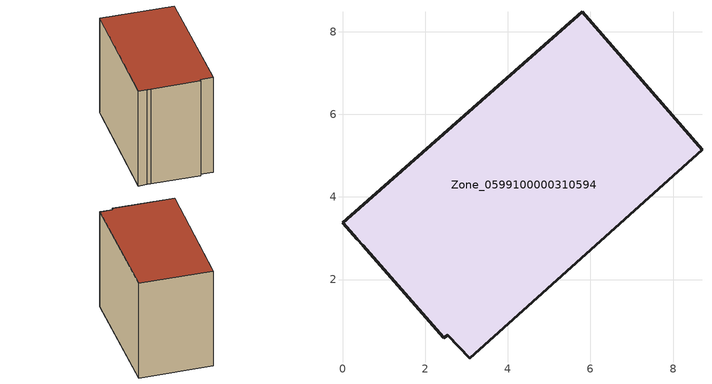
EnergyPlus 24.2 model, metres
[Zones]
Zone_0599100000310594
 floor ground (C_G): 2.46,0.58 0.5,2.83 0.36,2.97 0,3.38 5.8,8.48 8.7,5.14 3.08,0.1 2.55,0.65 z0
 wall outside (C_F): 8.7,5.14 5.8,8.48 0,3.38 0.36,2.97 0.5,2.83 2.46,0.58 2.55,0.65 3.08,0.1 8.7,5.14 z0:6.53
 roof outside (C_R): 0.5,2.83 2.46,0.58 2.55,0.65 3.08,0.1 8.7,5.14 5.8,8.48 0,3.38 0.36,2.97 z6.53
[BUILDING]
Pand.0599100000310594: North Axis=0; Terrain=City; Loads Convergence Tolerance Value=0.04; Temperature Convergence Tolerance Value=0.4; Solar Distribution=FullExterior; Maximum Number of Warmup Days=25; Minimum Number of Warmup Days=1
[Site:Location]
Rotterdam.The.Hague.AP_ZH_NLD Design_Conditions: Latitude=51.96; Longitude=4.45; Time Zone=1; Elevation=-4.5
[SITE:GROUNDTEMPERATURE:BUILDINGSURFACE]
18, 18, 18, 18, 18, 18, 18, 18, 18, 18, 18, 18
[MATERIAL] Thermal Absorptance=0.9; Solar Absorptance=0.7; Visible Absorptance=0.7
Name | Roughness | Thickness | Conductivity | Density | Specific Heat
G.TI.1946 | MediumSmooth | 0.15 | 1 | 540 | 1210
F.TI.1946 | Rough | 0.3 | 0.857143 | 1920 | 840
R.TI.1946 | MediumRough | 0.2 | 0.1 | 1500 | 1000
[CONSTRUCTION]
C_G: G.TI.1946
C_F: F.TI.1946
C_R: R.TI.1946
[ZONE]
Zone_0599100000310594: Type=1; Multiplier=1; Ceiling Height=Autocalculate; Volume=Autocalculate; Floor Area=autocalculate; Part of Total Floor Area=Yes
[ZONEINFILTRATION:DESIGNFLOWRATE]
Infil_Zone_0599100000310594: Zone or ZoneList or Space or SpaceList=Zone_0599100000310594; Schedule=AlwaysOn; Design Flow Rate Calculation Method=Flow/Area; Flow Rate per Floor Area=0.003; Constant Term Coefficient=1; Temperature Term Coefficient=0; Velocity Term Coefficient=0; Velocity Squared Term Coefficient=0
[HVACTEMPLATE:ZONE:IDEALLOADSAIRSYSTEM]
Zone_0599100000310594: Maximum Heating Supply Air Temperature=50; Minimum Cooling Supply Air Temperature=13; Maximum Heating Supply Air Humidity Ratio=0.0156; Minimum Cooling Supply Air Humidity Ratio=0.0077; Heating Limit=NoLimit; Cooling Limit=NoLimit; Dehumidification Control Type=ConstantSensibleHeatRatio; Cooling Sensible Heat Ratio=0.7; Dehumidification Setpoint=60; Humidification Control Type=None; Humidification Setpoint=30; Outdoor Air Method=None; Outdoor Air Flow Rate per Person=0.00944; Outdoor Air Flow Rate per Zone Floor Area=0; Outdoor Air Flow Rate per Zone=0; Demand Controlled Ventilation Type=None; Outdoor Air Economizer Type=NoEconomizer; Heat Recovery Type=None; Sensible Heat Recovery Effectiveness=0.7; Latent Heat Recovery Effectiveness=0.65
[ZONECONTROL:THERMOSTAT]
ThermostatControl_Zone_0599100000310594: Zone or ZoneList=Zone_0599100000310594; Control Type Schedule=DualSetpointControlType; Control 1=Thermostat_Zone_0599100000310594; Temperature Difference Between Cutout And Setpoint=0
[THERMOSTATSETPOINT:DUALSETPOINT]
Thermostat_Zone_0599100000310594: Heating Setpoint Temperature Schedule=HeatingSetpoint_Zone_0599100000310594; Cooling Setpoint Temperature Schedule=CoolingSetpoint_Zone_0599100000310594
[SCHEDULE:COMPACT]
HeatingSetpoint_Zone_0599100000310594: Through: 12/31, For: AllDays, Until: 24:00, 21
CoolingSetpoint_Zone_0599100000310594: Through: 12/31, For: AllDays, Until: 24:00, 24
DualSetpointControlType: Through: 12/31, For: AllDays, Until: 24:00, 4
AlwaysOn: Through: 12/31, For: AllDays, Until: 24:00, 1
